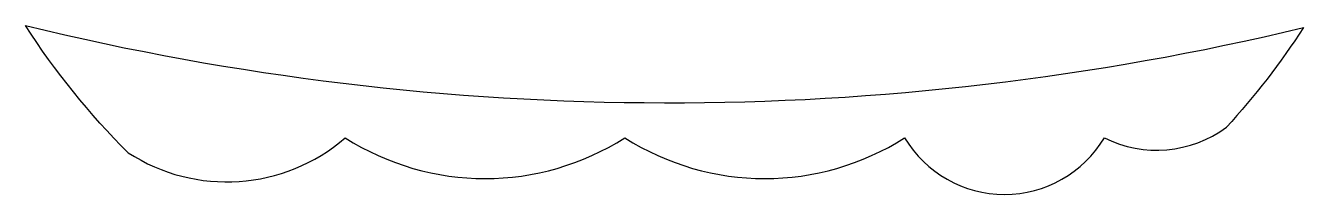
# Model space of a CAD drawing. Header units: millimetres. Extents: x 18.9 to 50.9, y 15.5 to 19.8.
import ezdxf

# ---------------------------------------------------------------- set-up
doc = ezdxf.new("R2010")
doc.units = ezdxf.units.MM
doc.layers.add('Corte exterior', color=1, linetype='Continuous', true_color=0xff0000)
doc.layers.add('grabado linea medio', color=3, linetype='Continuous', true_color=0x00ff00)

msp = doc.modelspace()

# ---------------------------------------------------------------- linework, layer by layer
at = {"layer": 'Corte exterior'}
msp.add_lwpolyline([(21.476, 16.588, 0.333333), (26.909, 16.96, 0.291201), (33.909, 16.96, 0.291201), (40.909, 16.96, 0.56619), (45.909, 16.96, 0.281209), (48.964, 17.223)], format="xyb", dxfattribs=at)
at = {"layer": 'grabado linea medio'}
msp.add_lwpolyline([(21.476, 16.588, -0.053781), (18.909, 19.765, 0.119131), (50.891, 19.716, -0.041437), (48.964, 17.223)], format="xyb", dxfattribs=at)

doc.saveas('drawing.dxf')
